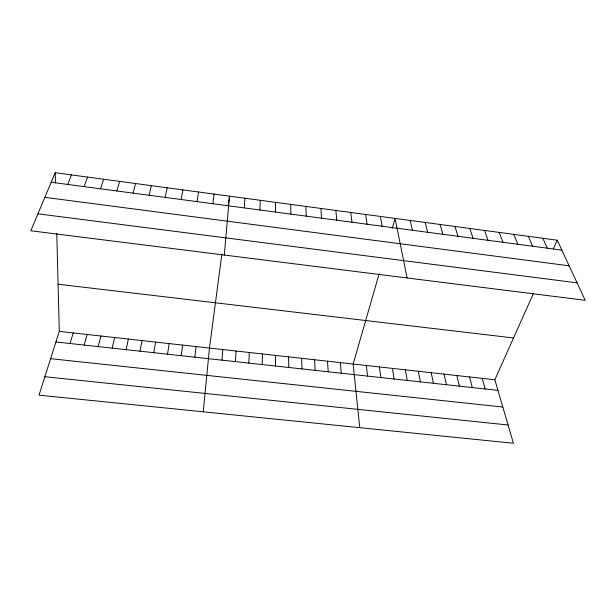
<?xml version="1.0" encoding="UTF-8"?>
<svg xmlns="http://www.w3.org/2000/svg" width="616" height="616" viewBox="0 0 616 616"><rect width="100%" height="100%" fill="white"/><g stroke="black" fill="none" stroke-linecap="round" stroke-linejoin="round"><path stroke-width="0.92" d="M275.514 366.02L275.56 355.417M275.444 212.05L275.498 202.341M262.208 364.564L262.447 353.961M259.921 209.987L260.237 200.292M248.849 363.101L249.28 352.498M244.321 207.915L244.906 198.229M235.428 361.63L236.067 351.028M221.96 360.152L222.792 349.557M224.293 255.039L229.506 196.157L228.22 205.898M203.234 411.811L209.471 348.071L221.868 254.069M212.897 203.742L214.029 194.079M194.849 357.188L196.088 346.585M181.212 355.694L182.659 345.099M197.082 201.64L198.483 191.992M167.521 354.192L169.169 343.597M181.181 199.522L182.86 189.89M153.769 352.691L155.632 342.096M139.963 351.174L142.034 340.579M165.204 197.397L167.167 187.78M126.103 349.657L128.382 339.062M149.157 195.264L151.397 185.662M112.181 348.132L114.676 337.545M98.206 346.6L100.909 336.013M133.025 193.124L135.559 183.53M84.169 345.068L87.095 334.48M379.14 273.804L353.153 364.041L359.721 427.681M392.184 228.49L395.087 218.41L407.107 277.962M116.817 190.968L119.635 181.397M70.07 343.52L73.219 332.933M56.764 233.349L59.282 331.385L39.016 395.156L513.428 443.266L494.833 379.779L533.548 293.185M100.531 188.804L103.642 179.241M84.169 186.633L87.572 177.085M67.729 184.446L71.425 174.913M55.201 172.734L30.8 230.777L585.2 300.3L557.241 240.209L55.201 172.734L55.463 182.937M553.322 248.964L557.241 240.209M44.868 376.73L508.077 425.002M50.612 358.674L502.818 407.037M55.917 341.972L497.936 390.375M59.282 331.385L494.833 379.779M58.066 284.215L513.528 337.976M37.922 213.829L577.084 282.852M44.852 197.351L569.153 265.812M51.205 182.251L561.854 250.119M542.835 238.269L547.224 248.179M528.366 236.328L532.517 246.223M513.829 234.373L517.748 244.259M499.222 232.409L502.91 242.288M484.553 230.438L488.003 240.309M469.815 228.459L473.026 238.315M455.008 226.465L457.981 236.313M440.132 224.47L442.858 234.303M482.213 378.378L485.138 388.973M469.538 376.969L472.287 387.564M425.186 222.461L427.666 232.286M456.81 375.56L459.382 386.155M410.171 220.443L412.404 230.261M444.036 374.135L446.431 384.731M431.208 372.711L433.418 383.306M418.333 371.279L420.358 381.882M380.372 216.439L382.113 226.234M405.397 369.846L407.245 380.442M392.415 368.399L394.078 379.002M365.596 214.453L367.082 224.232M379.387 366.951L380.857 377.554M350.758 212.458L351.99 222.23M366.297 365.496L367.583 376.099M335.843 210.449L336.821 220.212M340.348 362.616L341.256 373.219M320.859 208.439L321.59 218.187M327.496 361.192L328.213 371.787M314.591 359.752L315.123 370.355M305.813 206.414L306.275 216.154M301.632 358.312L301.971 368.915M290.69 204.381L290.898 214.106M288.619 356.872L288.773 367.467"/></g></svg>
